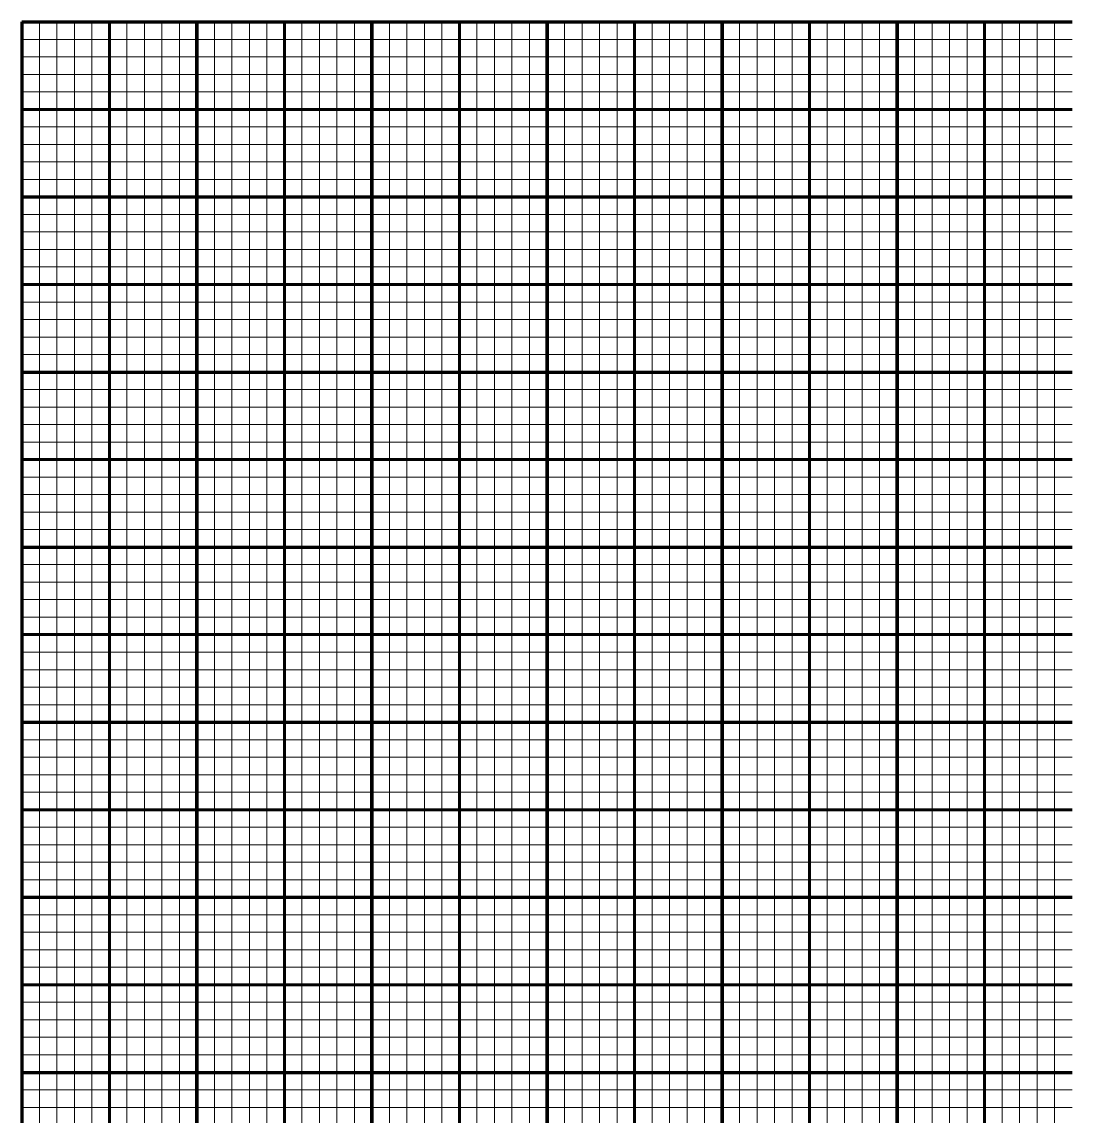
# Model space of a CAD drawing. Header units: millimetres. Extents: x -34 to 216, y -1 to 249.
# Drawn here: x -34.2 to 25.8, y 186.3 to 248.8 of the extents above; entities that cross this region are included whole.
import ezdxf

# ---------------------------------------------------------------- set-up
doc = ezdxf.new("R2010")
doc.units = ezdxf.units.MM
for name, pattern in [('K5LT_BASIC', [0]), ('K5LT_REINFORCED', [0]), ('K5LT_THIN', [0])]:
    doc.linetypes.add(name, pattern=pattern)

msp = doc.modelspace()

# ---------------------------------------------------------------- linework, layer by layer
at = {"color": 134, "linetype": 'K5LT_REINFORCED', "lineweight": 100, "true_color": 0x009696}
for p, q in [((-34.229, 248.803), (-24.229, 248.803)), ((-34.229, 248.803), (-34.229, 238.803)), ((-24.229, 238.803), (-24.229, 248.803)), ((-24.229, 248.803), (-14.229, 248.803)), ((-24.229, 248.803), (-24.229, 238.803)), ((-14.229, 238.803), (-14.229, 248.803)), ((-14.229, 248.803), (-4.229, 248.803)), ((-14.229, 248.803), (-14.229, 238.803)), ((-4.229, 238.803), (-4.229, 248.803)), ((-4.229, 248.803), (5.771, 248.803)), ((-4.229, 248.803), (-4.229, 238.803)), ((5.771, 238.803), (5.771, 248.803)), ((5.771, 248.803), (15.771, 248.803)), ((5.771, 248.803), (5.771, 238.803)), ((15.771, 238.803), (15.771, 248.803)), ((15.771, 248.803), (25.771, 248.803)), ((15.771, 248.803), (15.771, 238.803)), ((-34.229, 238.803), (-24.229, 238.803)), ((-34.229, 238.803), (-34.229, 228.803)), ((-34.229, 238.803), (-24.229, 238.803)), ((-24.229, 228.803), (-24.229, 238.803)), ((-24.229, 238.803), (-14.229, 238.803)), ((-24.229, 238.803), (-24.229, 228.803)), ((-24.229, 238.803), (-14.229, 238.803)), ((-14.229, 228.803), (-14.229, 238.803)), ((-14.229, 238.803), (-4.229, 238.803)), ((-14.229, 238.803), (-14.229, 228.803)), ((-14.229, 238.803), (-4.229, 238.803)), ((-4.229, 228.803), (-4.229, 238.803)), ((-4.229, 238.803), (5.771, 238.803)), ((-4.229, 238.803), (-4.229, 228.803)), ((-4.229, 238.803), (5.771, 238.803)), ((5.771, 228.803), (5.771, 238.803)), ((5.771, 238.803), (15.771, 238.803)), ((5.771, 238.803), (5.771, 228.803)), ((5.771, 238.803), (15.771, 238.803)), ((15.771, 228.803), (15.771, 238.803)), ((15.771, 238.803), (25.771, 238.803)), ((15.771, 238.803), (15.771, 228.803)), ((15.771, 238.803), (25.771, 238.803)), ((-34.229, 228.803), (-24.229, 228.803)), ((-34.229, 228.803), (-34.229, 218.803)), ((-34.229, 228.803), (-24.229, 228.803)), ((-24.229, 218.803), (-24.229, 228.803)), ((-24.229, 228.803), (-14.229, 228.803)), ((-24.229, 228.803), (-24.229, 218.803)), ((-24.229, 228.803), (-14.229, 228.803)), ((-14.229, 218.803), (-14.229, 228.803)), ((-14.229, 228.803), (-4.229, 228.803)), ((-14.229, 228.803), (-14.229, 218.803)), ((-14.229, 228.803), (-4.229, 228.803)), ((-4.229, 218.803), (-4.229, 228.803)), ((-4.229, 228.803), (5.771, 228.803)), ((-4.229, 228.803), (-4.229, 218.803)), ((-4.229, 228.803), (5.771, 228.803)), ((5.771, 218.803), (5.771, 228.803)), ((5.771, 228.803), (15.771, 228.803)), ((5.771, 228.803), (5.771, 218.803)), ((5.771, 228.803), (15.771, 228.803)), ((15.771, 218.803), (15.771, 228.803)), ((15.771, 228.803), (25.771, 228.803)), ((15.771, 228.803), (15.771, 218.803)), ((15.771, 228.803), (25.771, 228.803)), ((-34.229, 218.803), (-24.229, 218.803)), ((-34.229, 218.803), (-34.229, 208.803)), ((-34.229, 218.803), (-24.229, 218.803)), ((-24.229, 208.803), (-24.229, 218.803)), ((-24.229, 218.803), (-14.229, 218.803)), ((-24.229, 218.803), (-24.229, 208.803)), ((-24.229, 218.803), (-14.229, 218.803)), ((-14.229, 208.803), (-14.229, 218.803)), ((-14.229, 218.803), (-4.229, 218.803)), ((-14.229, 218.803), (-14.229, 208.803)), ((-14.229, 218.803), (-4.229, 218.803)), ((-4.229, 208.803), (-4.229, 218.803)), ((-4.229, 218.803), (5.771, 218.803)), ((-4.229, 218.803), (-4.229, 208.803)), ((-4.229, 218.803), (5.771, 218.803)), ((5.771, 208.803), (5.771, 218.803)), ((5.771, 218.803), (15.771, 218.803)), ((5.771, 218.803), (5.771, 208.803)), ((5.771, 218.803), (15.771, 218.803)), ((15.771, 208.803), (15.771, 218.803)), ((15.771, 218.803), (25.771, 218.803)), ((15.771, 218.803), (15.771, 208.803)), ((15.771, 218.803), (25.771, 218.803)), ((-34.229, 208.803), (-24.229, 208.803)), ((-34.229, 208.803), (-34.229, 198.803)), ((-34.229, 208.803), (-24.229, 208.803)), ((-24.229, 198.803), (-24.229, 208.803)), ((-24.229, 208.803), (-14.229, 208.803)), ((-24.229, 208.803), (-24.229, 198.803)), ((-24.229, 208.803), (-14.229, 208.803)), ((-14.229, 198.803), (-14.229, 208.803)), ((-14.229, 208.803), (-4.229, 208.803)), ((-14.229, 208.803), (-14.229, 198.803)), ((-14.229, 208.803), (-4.229, 208.803)), ((-4.229, 198.803), (-4.229, 208.803)), ((-4.229, 208.803), (5.771, 208.803)), ((-4.229, 208.803), (-4.229, 198.803)), ((-4.229, 208.803), (5.771, 208.803)), ((5.771, 198.803), (5.771, 208.803)), ((5.771, 208.803), (15.771, 208.803)), ((5.771, 208.803), (5.771, 198.803)), ((5.771, 208.803), (15.771, 208.803)), ((15.771, 198.803), (15.771, 208.803)), ((15.771, 208.803), (25.771, 208.803)), ((15.771, 208.803), (15.771, 198.803)), ((15.771, 208.803), (25.771, 208.803)), ((-34.229, 198.803), (-24.229, 198.803)), ((-34.229, 198.803), (-34.229, 188.803)), ((-34.229, 198.803), (-24.229, 198.803)), ((-24.229, 188.803), (-24.229, 198.803)), ((-24.229, 198.803), (-14.229, 198.803)), ((-24.229, 198.803), (-24.229, 188.803)), ((-24.229, 198.803), (-14.229, 198.803)), ((-14.229, 188.803), (-14.229, 198.803)), ((-14.229, 198.803), (-4.229, 198.803)), ((-14.229, 198.803), (-14.229, 188.803)), ((-14.229, 198.803), (-4.229, 198.803)), ((-4.229, 188.803), (-4.229, 198.803)), ((-4.229, 198.803), (5.771, 198.803)), ((-4.229, 198.803), (-4.229, 188.803)), ((-4.229, 198.803), (5.771, 198.803)), ((5.771, 188.803), (5.771, 198.803)), ((5.771, 198.803), (15.771, 198.803)), ((5.771, 198.803), (5.771, 188.803)), ((5.771, 198.803), (15.771, 198.803)), ((15.771, 188.803), (15.771, 198.803)), ((15.771, 198.803), (25.771, 198.803)), ((15.771, 198.803), (15.771, 188.803)), ((15.771, 198.803), (25.771, 198.803)), ((-34.229, 188.803), (-24.229, 188.803)), ((-34.229, 188.803), (-34.229, 178.803)), ((-34.229, 188.803), (-24.229, 188.803)), ((-24.229, 178.803), (-24.229, 188.803)), ((-24.229, 188.803), (-14.229, 188.803)), ((-24.229, 188.803), (-24.229, 178.803)), ((-24.229, 188.803), (-14.229, 188.803)), ((-14.229, 178.803), (-14.229, 188.803)), ((-14.229, 188.803), (-4.229, 188.803)), ((-14.229, 188.803), (-14.229, 178.803)), ((-14.229, 188.803), (-4.229, 188.803)), ((-4.229, 178.803), (-4.229, 188.803)), ((-4.229, 188.803), (5.771, 188.803)), ((-4.229, 188.803), (-4.229, 178.803)), ((-4.229, 188.803), (5.771, 188.803)), ((5.771, 178.803), (5.771, 188.803)), ((5.771, 188.803), (15.771, 188.803)), ((5.771, 188.803), (5.771, 178.803)), ((5.771, 188.803), (15.771, 188.803)), ((15.771, 178.803), (15.771, 188.803)), ((15.771, 188.803), (25.771, 188.803)), ((15.771, 188.803), (15.771, 178.803)), ((15.771, 188.803), (25.771, 188.803))]:
    msp.add_line(p, q, dxfattribs=at)
at = {"color": 7, "linetype": 'K5LT_THIN', "lineweight": 18}
for p, q in [((-33.229, 248.803), (-33.229, 238.803)), ((-32.229, 248.803), (-32.229, 238.803)), ((-31.229, 248.803), (-31.229, 238.803)), ((-30.229, 248.803), (-30.229, 238.803)), ((-28.229, 248.803), (-28.229, 238.803)), ((-27.229, 248.803), (-27.229, 238.803)), ((-26.229, 248.803), (-26.229, 238.803)), ((-25.229, 248.803), (-25.229, 238.803)), ((-23.229, 248.803), (-23.229, 238.803)), ((-22.229, 248.803), (-22.229, 238.803)), ((-21.229, 248.803), (-21.229, 238.803)), ((-20.229, 248.803), (-20.229, 238.803)), ((-18.229, 248.803), (-18.229, 238.803)), ((-17.229, 248.803), (-17.229, 238.803)), ((-16.229, 248.803), (-16.229, 238.803)), ((-15.229, 248.803), (-15.229, 238.803)), ((-13.229, 248.803), (-13.229, 238.803)), ((-12.229, 248.803), (-12.229, 238.803)), ((-11.229, 248.803), (-11.229, 238.803)), ((-10.229, 248.803), (-10.229, 238.803)), ((-8.229, 248.803), (-8.229, 238.803)), ((-7.229, 248.803), (-7.229, 238.803)), ((-6.229, 248.803), (-6.229, 238.803)), ((-5.229, 248.803), (-5.229, 238.803)), ((-3.229, 248.803), (-3.229, 238.803)), ((-2.229, 248.803), (-2.229, 238.803)), ((-1.229, 248.803), (-1.229, 238.803)), ((-0.229, 248.803), (-0.229, 238.803)), ((1.771, 248.803), (1.771, 238.803)), ((2.771, 248.803), (2.771, 238.803)), ((3.771, 248.803), (3.771, 238.803)), ((4.771, 248.803), (4.771, 238.803)), ((6.771, 248.803), (6.771, 238.803)), ((7.771, 248.803), (7.771, 238.803)), ((8.771, 248.803), (8.771, 238.803)), ((9.771, 248.803), (9.771, 238.803)), ((11.771, 248.803), (11.771, 238.803)), ((12.771, 248.803), (12.771, 238.803)), ((13.771, 248.803), (13.771, 238.803)), ((14.771, 248.803), (14.771, 238.803)), ((16.771, 248.803), (16.771, 238.803)), ((17.771, 248.803), (17.771, 238.803)), ((18.771, 248.803), (18.771, 238.803)), ((19.771, 248.803), (19.771, 238.803)), ((21.771, 248.803), (21.771, 238.803)), ((22.771, 248.803), (22.771, 238.803)), ((23.771, 248.803), (23.771, 238.803)), ((24.771, 248.803), (24.771, 238.803)), ((-34.229, 247.803), (-24.229, 247.803)), ((-24.229, 247.803), (-14.229, 247.803)), ((-14.229, 247.803), (-4.229, 247.803)), ((-4.229, 247.803), (5.771, 247.803)), ((5.771, 247.803), (15.771, 247.803)), ((15.771, 247.803), (25.771, 247.803)), ((-34.229, 246.803), (-24.229, 246.803)), ((-24.229, 246.803), (-14.229, 246.803)), ((-14.229, 246.803), (-4.229, 246.803)), ((-4.229, 246.803), (5.771, 246.803)), ((5.771, 246.803), (15.771, 246.803)), ((15.771, 246.803), (25.771, 246.803)), ((-34.229, 245.803), (-24.229, 245.803)), ((-24.229, 245.803), (-14.229, 245.803)), ((-14.229, 245.803), (-4.229, 245.803)), ((-4.229, 245.803), (5.771, 245.803)), ((5.771, 245.803), (15.771, 245.803)), ((15.771, 245.803), (25.771, 245.803)), ((-34.229, 244.803), (-24.229, 244.803)), ((-24.229, 244.803), (-14.229, 244.803)), ((-14.229, 244.803), (-4.229, 244.803)), ((-4.229, 244.803), (5.771, 244.803)), ((5.771, 244.803), (15.771, 244.803)), ((15.771, 244.803), (25.771, 244.803)), ((-34.229, 242.803), (-24.229, 242.803)), ((-24.229, 242.803), (-14.229, 242.803)), ((-14.229, 242.803), (-4.229, 242.803)), ((-4.229, 242.803), (5.771, 242.803)), ((5.771, 242.803), (15.771, 242.803)), ((15.771, 242.803), (25.771, 242.803)), ((-34.229, 241.803), (-24.229, 241.803)), ((-24.229, 241.803), (-14.229, 241.803)), ((-14.229, 241.803), (-4.229, 241.803)), ((-4.229, 241.803), (5.771, 241.803)), ((5.771, 241.803), (15.771, 241.803)), ((15.771, 241.803), (25.771, 241.803)), ((-34.229, 240.803), (-24.229, 240.803)), ((-24.229, 240.803), (-14.229, 240.803)), ((-14.229, 240.803), (-4.229, 240.803)), ((-4.229, 240.803), (5.771, 240.803)), ((5.771, 240.803), (15.771, 240.803)), ((15.771, 240.803), (25.771, 240.803)), ((-34.229, 239.803), (-24.229, 239.803)), ((-24.229, 239.803), (-14.229, 239.803)), ((-14.229, 239.803), (-4.229, 239.803)), ((-4.229, 239.803), (5.771, 239.803)), ((5.771, 239.803), (15.771, 239.803)), ((15.771, 239.803), (25.771, 239.803)), ((-33.229, 238.803), (-33.229, 228.803)), ((-32.229, 238.803), (-32.229, 228.803)), ((-31.229, 238.803), (-31.229, 228.803)), ((-30.229, 238.803), (-30.229, 228.803)), ((-28.229, 238.803), (-28.229, 228.803)), ((-27.229, 238.803), (-27.229, 228.803)), ((-26.229, 238.803), (-26.229, 228.803)), ((-25.229, 238.803), (-25.229, 228.803)), ((-23.229, 238.803), (-23.229, 228.803)), ((-22.229, 238.803), (-22.229, 228.803)), ((-21.229, 238.803), (-21.229, 228.803)), ((-20.229, 238.803), (-20.229, 228.803)), ((-18.229, 238.803), (-18.229, 228.803)), ((-17.229, 238.803), (-17.229, 228.803)), ((-16.229, 238.803), (-16.229, 228.803)), ((-15.229, 238.803), (-15.229, 228.803)), ((-13.229, 238.803), (-13.229, 228.803)), ((-12.229, 238.803), (-12.229, 228.803)), ((-11.229, 238.803), (-11.229, 228.803)), ((-10.229, 238.803), (-10.229, 228.803)), ((-8.229, 238.803), (-8.229, 228.803)), ((-7.229, 238.803), (-7.229, 228.803)), ((-6.229, 238.803), (-6.229, 228.803)), ((-5.229, 238.803), (-5.229, 228.803)), ((-3.229, 238.803), (-3.229, 228.803)), ((-2.229, 238.803), (-2.229, 228.803)), ((-1.229, 238.803), (-1.229, 228.803)), ((-0.229, 238.803), (-0.229, 228.803)), ((1.771, 238.803), (1.771, 228.803)), ((2.771, 238.803), (2.771, 228.803)), ((3.771, 238.803), (3.771, 228.803)), ((4.771, 238.803), (4.771, 228.803)), ((6.771, 238.803), (6.771, 228.803)), ((7.771, 238.803), (7.771, 228.803)), ((8.771, 238.803), (8.771, 228.803)), ((9.771, 238.803), (9.771, 228.803)), ((11.771, 238.803), (11.771, 228.803)), ((12.771, 238.803), (12.771, 228.803)), ((13.771, 238.803), (13.771, 228.803)), ((14.771, 238.803), (14.771, 228.803)), ((16.771, 238.803), (16.771, 228.803)), ((17.771, 238.803), (17.771, 228.803)), ((18.771, 238.803), (18.771, 228.803)), ((19.771, 238.803), (19.771, 228.803)), ((21.771, 238.803), (21.771, 228.803)), ((22.771, 238.803), (22.771, 228.803)), ((23.771, 238.803), (23.771, 228.803)), ((24.771, 238.803), (24.771, 228.803)), ((-34.229, 237.803), (-24.229, 237.803)), ((-24.229, 237.803), (-14.229, 237.803)), ((-14.229, 237.803), (-4.229, 237.803)), ((-4.229, 237.803), (5.771, 237.803)), ((5.771, 237.803), (15.771, 237.803)), ((15.771, 237.803), (25.771, 237.803)), ((-34.229, 236.803), (-24.229, 236.803)), ((-24.229, 236.803), (-14.229, 236.803)), ((-14.229, 236.803), (-4.229, 236.803)), ((-4.229, 236.803), (5.771, 236.803)), ((5.771, 236.803), (15.771, 236.803)), ((15.771, 236.803), (25.771, 236.803)), ((-34.229, 235.803), (-24.229, 235.803)), ((-24.229, 235.803), (-14.229, 235.803)), ((-14.229, 235.803), (-4.229, 235.803)), ((-4.229, 235.803), (5.771, 235.803)), ((5.771, 235.803), (15.771, 235.803)), ((15.771, 235.803), (25.771, 235.803)), ((-34.229, 234.803), (-24.229, 234.803)), ((-24.229, 234.803), (-14.229, 234.803)), ((-14.229, 234.803), (-4.229, 234.803)), ((-4.229, 234.803), (5.771, 234.803)), ((5.771, 234.803), (15.771, 234.803)), ((15.771, 234.803), (25.771, 234.803)), ((-34.229, 232.803), (-24.229, 232.803)), ((-24.229, 232.803), (-14.229, 232.803)), ((-14.229, 232.803), (-4.229, 232.803)), ((-4.229, 232.803), (5.771, 232.803)), ((5.771, 232.803), (15.771, 232.803)), ((15.771, 232.803), (25.771, 232.803)), ((-34.229, 231.803), (-24.229, 231.803)), ((-24.229, 231.803), (-14.229, 231.803)), ((-14.229, 231.803), (-4.229, 231.803)), ((-4.229, 231.803), (5.771, 231.803)), ((5.771, 231.803), (15.771, 231.803)), ((15.771, 231.803), (25.771, 231.803)), ((-34.229, 230.803), (-24.229, 230.803)), ((-24.229, 230.803), (-14.229, 230.803)), ((-14.229, 230.803), (-4.229, 230.803)), ((-4.229, 230.803), (5.771, 230.803)), ((5.771, 230.803), (15.771, 230.803)), ((15.771, 230.803), (25.771, 230.803)), ((-34.229, 229.803), (-24.229, 229.803)), ((-24.229, 229.803), (-14.229, 229.803)), ((-14.229, 229.803), (-4.229, 229.803)), ((-4.229, 229.803), (5.771, 229.803)), ((5.771, 229.803), (15.771, 229.803)), ((15.771, 229.803), (25.771, 229.803)), ((-33.229, 228.803), (-33.229, 218.803)), ((-32.229, 228.803), (-32.229, 218.803)), ((-31.229, 228.803), (-31.229, 218.803)), ((-30.229, 228.803), (-30.229, 218.803)), ((-28.229, 228.803), (-28.229, 218.803)), ((-27.229, 228.803), (-27.229, 218.803)), ((-26.229, 228.803), (-26.229, 218.803)), ((-25.229, 228.803), (-25.229, 218.803)), ((-23.229, 228.803), (-23.229, 218.803)), ((-22.229, 228.803), (-22.229, 218.803)), ((-21.229, 228.803), (-21.229, 218.803)), ((-20.229, 228.803), (-20.229, 218.803)), ((-18.229, 228.803), (-18.229, 218.803)), ((-17.229, 228.803), (-17.229, 218.803)), ((-16.229, 228.803), (-16.229, 218.803)), ((-15.229, 228.803), (-15.229, 218.803)), ((-13.229, 228.803), (-13.229, 218.803)), ((-12.229, 228.803), (-12.229, 218.803)), ((-11.229, 228.803), (-11.229, 218.803)), ((-10.229, 228.803), (-10.229, 218.803)), ((-8.229, 228.803), (-8.229, 218.803)), ((-7.229, 228.803), (-7.229, 218.803)), ((-6.229, 228.803), (-6.229, 218.803)), ((-5.229, 228.803), (-5.229, 218.803)), ((-3.229, 228.803), (-3.229, 218.803)), ((-2.229, 228.803), (-2.229, 218.803)), ((-1.229, 228.803), (-1.229, 218.803)), ((-0.229, 228.803), (-0.229, 218.803)), ((1.771, 228.803), (1.771, 218.803)), ((2.771, 228.803), (2.771, 218.803)), ((3.771, 228.803), (3.771, 218.803)), ((4.771, 228.803), (4.771, 218.803)), ((6.771, 228.803), (6.771, 218.803)), ((7.771, 228.803), (7.771, 218.803)), ((8.771, 228.803), (8.771, 218.803)), ((9.771, 228.803), (9.771, 218.803)), ((11.771, 228.803), (11.771, 218.803)), ((12.771, 228.803), (12.771, 218.803)), ((13.771, 228.803), (13.771, 218.803)), ((14.771, 228.803), (14.771, 218.803)), ((16.771, 228.803), (16.771, 218.803)), ((17.771, 228.803), (17.771, 218.803)), ((18.771, 228.803), (18.771, 218.803)), ((19.771, 228.803), (19.771, 218.803)), ((21.771, 228.803), (21.771, 218.803)), ((22.771, 228.803), (22.771, 218.803)), ((23.771, 228.803), (23.771, 218.803)), ((24.771, 228.803), (24.771, 218.803)), ((-34.229, 227.803), (-24.229, 227.803)), ((-24.229, 227.803), (-14.229, 227.803)), ((-14.229, 227.803), (-4.229, 227.803)), ((-4.229, 227.803), (5.771, 227.803)), ((5.771, 227.803), (15.771, 227.803)), ((15.771, 227.803), (25.771, 227.803)), ((-34.229, 226.803), (-24.229, 226.803)), ((-24.229, 226.803), (-14.229, 226.803)), ((-14.229, 226.803), (-4.229, 226.803)), ((-4.229, 226.803), (5.771, 226.803)), ((5.771, 226.803), (15.771, 226.803)), ((15.771, 226.803), (25.771, 226.803)), ((-34.229, 225.803), (-24.229, 225.803)), ((-24.229, 225.803), (-14.229, 225.803)), ((-14.229, 225.803), (-4.229, 225.803)), ((-4.229, 225.803), (5.771, 225.803)), ((5.771, 225.803), (15.771, 225.803)), ((15.771, 225.803), (25.771, 225.803)), ((-34.229, 224.803), (-24.229, 224.803)), ((-24.229, 224.803), (-14.229, 224.803)), ((-14.229, 224.803), (-4.229, 224.803)), ((-4.229, 224.803), (5.771, 224.803)), ((5.771, 224.803), (15.771, 224.803)), ((15.771, 224.803), (25.771, 224.803)), ((-34.229, 222.803), (-24.229, 222.803)), ((-24.229, 222.803), (-14.229, 222.803)), ((-14.229, 222.803), (-4.229, 222.803)), ((-4.229, 222.803), (5.771, 222.803)), ((5.771, 222.803), (15.771, 222.803)), ((15.771, 222.803), (25.771, 222.803)), ((-34.229, 221.803), (-24.229, 221.803)), ((-24.229, 221.803), (-14.229, 221.803)), ((-14.229, 221.803), (-4.229, 221.803)), ((-4.229, 221.803), (5.771, 221.803)), ((5.771, 221.803), (15.771, 221.803)), ((15.771, 221.803), (25.771, 221.803)), ((-34.229, 220.803), (-24.229, 220.803)), ((-24.229, 220.803), (-14.229, 220.803)), ((-14.229, 220.803), (-4.229, 220.803)), ((-4.229, 220.803), (5.771, 220.803)), ((5.771, 220.803), (15.771, 220.803)), ((15.771, 220.803), (25.771, 220.803)), ((-34.229, 219.803), (-24.229, 219.803)), ((-24.229, 219.803), (-14.229, 219.803)), ((-14.229, 219.803), (-4.229, 219.803)), ((-4.229, 219.803), (5.771, 219.803)), ((5.771, 219.803), (15.771, 219.803)), ((15.771, 219.803), (25.771, 219.803)), ((-33.229, 218.803), (-33.229, 208.803)), ((-32.229, 218.803), (-32.229, 208.803)), ((-31.229, 218.803), (-31.229, 208.803)), ((-30.229, 218.803), (-30.229, 208.803)), ((-28.229, 218.803), (-28.229, 208.803)), ((-27.229, 218.803), (-27.229, 208.803)), ((-26.229, 218.803), (-26.229, 208.803)), ((-25.229, 218.803), (-25.229, 208.803)), ((-23.229, 218.803), (-23.229, 208.803)), ((-22.229, 218.803), (-22.229, 208.803)), ((-21.229, 218.803), (-21.229, 208.803)), ((-20.229, 218.803), (-20.229, 208.803)), ((-18.229, 218.803), (-18.229, 208.803)), ((-17.229, 218.803), (-17.229, 208.803)), ((-16.229, 218.803), (-16.229, 208.803)), ((-15.229, 218.803), (-15.229, 208.803)), ((-13.229, 218.803), (-13.229, 208.803)), ((-12.229, 218.803), (-12.229, 208.803)), ((-11.229, 218.803), (-11.229, 208.803)), ((-10.229, 218.803), (-10.229, 208.803)), ((-8.229, 218.803), (-8.229, 208.803)), ((-7.229, 218.803), (-7.229, 208.803)), ((-6.229, 218.803), (-6.229, 208.803)), ((-5.229, 218.803), (-5.229, 208.803)), ((-3.229, 218.803), (-3.229, 208.803)), ((-2.229, 218.803), (-2.229, 208.803)), ((-1.229, 218.803), (-1.229, 208.803)), ((-0.229, 218.803), (-0.229, 208.803)), ((1.771, 218.803), (1.771, 208.803)), ((2.771, 218.803), (2.771, 208.803)), ((3.771, 218.803), (3.771, 208.803)), ((4.771, 218.803), (4.771, 208.803)), ((6.771, 218.803), (6.771, 208.803)), ((7.771, 218.803), (7.771, 208.803)), ((8.771, 218.803), (8.771, 208.803)), ((9.771, 218.803), (9.771, 208.803)), ((11.771, 218.803), (11.771, 208.803)), ((12.771, 218.803), (12.771, 208.803)), ((13.771, 218.803), (13.771, 208.803)), ((14.771, 218.803), (14.771, 208.803)), ((16.771, 218.803), (16.771, 208.803)), ((17.771, 218.803), (17.771, 208.803)), ((18.771, 218.803), (18.771, 208.803)), ((19.771, 218.803), (19.771, 208.803)), ((21.771, 218.803), (21.771, 208.803)), ((22.771, 218.803), (22.771, 208.803)), ((23.771, 218.803), (23.771, 208.803)), ((24.771, 218.803), (24.771, 208.803)), ((-34.229, 217.803), (-24.229, 217.803)), ((-24.229, 217.803), (-14.229, 217.803)), ((-14.229, 217.803), (-4.229, 217.803)), ((-4.229, 217.803), (5.771, 217.803)), ((5.771, 217.803), (15.771, 217.803)), ((15.771, 217.803), (25.771, 217.803)), ((-34.229, 216.803), (-24.229, 216.803)), ((-24.229, 216.803), (-14.229, 216.803)), ((-14.229, 216.803), (-4.229, 216.803)), ((-4.229, 216.803), (5.771, 216.803)), ((5.771, 216.803), (15.771, 216.803)), ((15.771, 216.803), (25.771, 216.803)), ((-34.229, 215.803), (-24.229, 215.803)), ((-24.229, 215.803), (-14.229, 215.803)), ((-14.229, 215.803), (-4.229, 215.803)), ((-4.229, 215.803), (5.771, 215.803)), ((5.771, 215.803), (15.771, 215.803)), ((15.771, 215.803), (25.771, 215.803)), ((-34.229, 214.803), (-24.229, 214.803)), ((-24.229, 214.803), (-14.229, 214.803)), ((-14.229, 214.803), (-4.229, 214.803)), ((-4.229, 214.803), (5.771, 214.803)), ((5.771, 214.803), (15.771, 214.803)), ((15.771, 214.803), (25.771, 214.803)), ((-34.229, 212.803), (-24.229, 212.803)), ((-24.229, 212.803), (-14.229, 212.803)), ((-14.229, 212.803), (-4.229, 212.803)), ((-4.229, 212.803), (5.771, 212.803)), ((5.771, 212.803), (15.771, 212.803)), ((15.771, 212.803), (25.771, 212.803)), ((-34.229, 211.803), (-24.229, 211.803)), ((-24.229, 211.803), (-14.229, 211.803)), ((-14.229, 211.803), (-4.229, 211.803)), ((-4.229, 211.803), (5.771, 211.803)), ((5.771, 211.803), (15.771, 211.803)), ((15.771, 211.803), (25.771, 211.803)), ((-34.229, 210.803), (-24.229, 210.803)), ((-24.229, 210.803), (-14.229, 210.803)), ((-14.229, 210.803), (-4.229, 210.803)), ((-4.229, 210.803), (5.771, 210.803)), ((5.771, 210.803), (15.771, 210.803)), ((15.771, 210.803), (25.771, 210.803)), ((-34.229, 209.803), (-24.229, 209.803)), ((-24.229, 209.803), (-14.229, 209.803)), ((-14.229, 209.803), (-4.229, 209.803)), ((-4.229, 209.803), (5.771, 209.803)), ((5.771, 209.803), (15.771, 209.803)), ((15.771, 209.803), (25.771, 209.803)), ((-33.229, 208.803), (-33.229, 198.803)), ((-32.229, 208.803), (-32.229, 198.803)), ((-31.229, 208.803), (-31.229, 198.803)), ((-30.229, 208.803), (-30.229, 198.803)), ((-28.229, 208.803), (-28.229, 198.803)), ((-27.229, 208.803), (-27.229, 198.803)), ((-26.229, 208.803), (-26.229, 198.803)), ((-25.229, 208.803), (-25.229, 198.803)), ((-23.229, 208.803), (-23.229, 198.803)), ((-22.229, 208.803), (-22.229, 198.803)), ((-21.229, 208.803), (-21.229, 198.803)), ((-20.229, 208.803), (-20.229, 198.803)), ((-18.229, 208.803), (-18.229, 198.803)), ((-17.229, 208.803), (-17.229, 198.803)), ((-16.229, 208.803), (-16.229, 198.803)), ((-15.229, 208.803), (-15.229, 198.803)), ((-13.229, 208.803), (-13.229, 198.803)), ((-12.229, 208.803), (-12.229, 198.803)), ((-11.229, 208.803), (-11.229, 198.803)), ((-10.229, 208.803), (-10.229, 198.803)), ((-8.229, 208.803), (-8.229, 198.803)), ((-7.229, 208.803), (-7.229, 198.803)), ((-6.229, 208.803), (-6.229, 198.803)), ((-5.229, 208.803), (-5.229, 198.803)), ((-3.229, 208.803), (-3.229, 198.803)), ((-2.229, 208.803), (-2.229, 198.803)), ((-1.229, 208.803), (-1.229, 198.803)), ((-0.229, 208.803), (-0.229, 198.803)), ((1.771, 208.803), (1.771, 198.803)), ((2.771, 208.803), (2.771, 198.803)), ((3.771, 208.803), (3.771, 198.803)), ((4.771, 208.803), (4.771, 198.803)), ((6.771, 208.803), (6.771, 198.803)), ((7.771, 208.803), (7.771, 198.803)), ((8.771, 208.803), (8.771, 198.803)), ((9.771, 208.803), (9.771, 198.803)), ((11.771, 208.803), (11.771, 198.803)), ((12.771, 208.803), (12.771, 198.803)), ((13.771, 208.803), (13.771, 198.803)), ((14.771, 208.803), (14.771, 198.803)), ((16.771, 208.803), (16.771, 198.803)), ((17.771, 208.803), (17.771, 198.803)), ((18.771, 208.803), (18.771, 198.803)), ((19.771, 208.803), (19.771, 198.803)), ((21.771, 208.803), (21.771, 198.803)), ((22.771, 208.803), (22.771, 198.803)), ((23.771, 208.803), (23.771, 198.803)), ((24.771, 208.803), (24.771, 198.803)), ((-34.229, 207.803), (-24.229, 207.803)), ((-24.229, 207.803), (-14.229, 207.803)), ((-14.229, 207.803), (-4.229, 207.803)), ((-4.229, 207.803), (5.771, 207.803)), ((5.771, 207.803), (15.771, 207.803)), ((15.771, 207.803), (25.771, 207.803)), ((-34.229, 206.803), (-24.229, 206.803)), ((-24.229, 206.803), (-14.229, 206.803)), ((-14.229, 206.803), (-4.229, 206.803)), ((-4.229, 206.803), (5.771, 206.803)), ((5.771, 206.803), (15.771, 206.803)), ((15.771, 206.803), (25.771, 206.803)), ((-34.229, 205.803), (-24.229, 205.803)), ((-24.229, 205.803), (-14.229, 205.803)), ((-14.229, 205.803), (-4.229, 205.803)), ((-4.229, 205.803), (5.771, 205.803)), ((5.771, 205.803), (15.771, 205.803)), ((15.771, 205.803), (25.771, 205.803)), ((-34.229, 204.803), (-24.229, 204.803)), ((-24.229, 204.803), (-14.229, 204.803)), ((-14.229, 204.803), (-4.229, 204.803)), ((-4.229, 204.803), (5.771, 204.803)), ((5.771, 204.803), (15.771, 204.803)), ((15.771, 204.803), (25.771, 204.803)), ((-34.229, 202.803), (-24.229, 202.803)), ((-24.229, 202.803), (-14.229, 202.803)), ((-14.229, 202.803), (-4.229, 202.803)), ((-4.229, 202.803), (5.771, 202.803)), ((5.771, 202.803), (15.771, 202.803)), ((15.771, 202.803), (25.771, 202.803)), ((-34.229, 201.803), (-24.229, 201.803)), ((-24.229, 201.803), (-14.229, 201.803)), ((-14.229, 201.803), (-4.229, 201.803)), ((-4.229, 201.803), (5.771, 201.803)), ((5.771, 201.803), (15.771, 201.803)), ((15.771, 201.803), (25.771, 201.803)), ((-34.229, 200.803), (-24.229, 200.803)), ((-24.229, 200.803), (-14.229, 200.803)), ((-14.229, 200.803), (-4.229, 200.803)), ((-4.229, 200.803), (5.771, 200.803)), ((5.771, 200.803), (15.771, 200.803)), ((15.771, 200.803), (25.771, 200.803)), ((-34.229, 199.803), (-24.229, 199.803)), ((-24.229, 199.803), (-14.229, 199.803)), ((-14.229, 199.803), (-4.229, 199.803)), ((-4.229, 199.803), (5.771, 199.803)), ((5.771, 199.803), (15.771, 199.803)), ((15.771, 199.803), (25.771, 199.803)), ((-33.229, 198.803), (-33.229, 188.803)), ((-32.229, 198.803), (-32.229, 188.803)), ((-31.229, 198.803), (-31.229, 188.803)), ((-30.229, 198.803), (-30.229, 188.803)), ((-28.229, 198.803), (-28.229, 188.803)), ((-27.229, 198.803), (-27.229, 188.803)), ((-26.229, 198.803), (-26.229, 188.803)), ((-25.229, 198.803), (-25.229, 188.803)), ((-23.229, 198.803), (-23.229, 188.803)), ((-22.229, 198.803), (-22.229, 188.803)), ((-21.229, 198.803), (-21.229, 188.803)), ((-20.229, 198.803), (-20.229, 188.803)), ((-18.229, 198.803), (-18.229, 188.803)), ((-17.229, 198.803), (-17.229, 188.803)), ((-16.229, 198.803), (-16.229, 188.803)), ((-15.229, 198.803), (-15.229, 188.803)), ((-13.229, 198.803), (-13.229, 188.803)), ((-12.229, 198.803), (-12.229, 188.803)), ((-11.229, 198.803), (-11.229, 188.803)), ((-10.229, 198.803), (-10.229, 188.803)), ((-8.229, 198.803), (-8.229, 188.803)), ((-7.229, 198.803), (-7.229, 188.803)), ((-6.229, 198.803), (-6.229, 188.803)), ((-5.229, 198.803), (-5.229, 188.803)), ((-3.229, 198.803), (-3.229, 188.803)), ((-2.229, 198.803), (-2.229, 188.803)), ((-1.229, 198.803), (-1.229, 188.803)), ((-0.229, 198.803), (-0.229, 188.803)), ((1.771, 198.803), (1.771, 188.803)), ((2.771, 198.803), (2.771, 188.803)), ((3.771, 198.803), (3.771, 188.803)), ((4.771, 198.803), (4.771, 188.803)), ((6.771, 198.803), (6.771, 188.803)), ((7.771, 198.803), (7.771, 188.803)), ((8.771, 198.803), (8.771, 188.803)), ((9.771, 198.803), (9.771, 188.803)), ((11.771, 198.803), (11.771, 188.803)), ((12.771, 198.803), (12.771, 188.803)), ((13.771, 198.803), (13.771, 188.803)), ((14.771, 198.803), (14.771, 188.803)), ((16.771, 198.803), (16.771, 188.803)), ((17.771, 198.803), (17.771, 188.803)), ((18.771, 198.803), (18.771, 188.803)), ((19.771, 198.803), (19.771, 188.803)), ((21.771, 198.803), (21.771, 188.803)), ((22.771, 198.803), (22.771, 188.803)), ((23.771, 198.803), (23.771, 188.803)), ((24.771, 198.803), (24.771, 188.803)), ((-34.229, 197.803), (-24.229, 197.803)), ((-24.229, 197.803), (-14.229, 197.803)), ((-14.229, 197.803), (-4.229, 197.803)), ((-4.229, 197.803), (5.771, 197.803)), ((5.771, 197.803), (15.771, 197.803)), ((15.771, 197.803), (25.771, 197.803)), ((-34.229, 196.803), (-24.229, 196.803)), ((-24.229, 196.803), (-14.229, 196.803)), ((-14.229, 196.803), (-4.229, 196.803)), ((-4.229, 196.803), (5.771, 196.803)), ((5.771, 196.803), (15.771, 196.803)), ((15.771, 196.803), (25.771, 196.803)), ((-34.229, 195.803), (-24.229, 195.803)), ((-24.229, 195.803), (-14.229, 195.803)), ((-14.229, 195.803), (-4.229, 195.803)), ((-4.229, 195.803), (5.771, 195.803)), ((5.771, 195.803), (15.771, 195.803)), ((15.771, 195.803), (25.771, 195.803)), ((-34.229, 194.803), (-24.229, 194.803)), ((-24.229, 194.803), (-14.229, 194.803)), ((-14.229, 194.803), (-4.229, 194.803)), ((-4.229, 194.803), (5.771, 194.803)), ((5.771, 194.803), (15.771, 194.803)), ((15.771, 194.803), (25.771, 194.803)), ((-34.229, 192.803), (-24.229, 192.803)), ((-24.229, 192.803), (-14.229, 192.803)), ((-14.229, 192.803), (-4.229, 192.803)), ((-4.229, 192.803), (5.771, 192.803)), ((5.771, 192.803), (15.771, 192.803)), ((15.771, 192.803), (25.771, 192.803)), ((-34.229, 191.803), (-24.229, 191.803)), ((-24.229, 191.803), (-14.229, 191.803)), ((-14.229, 191.803), (-4.229, 191.803)), ((-4.229, 191.803), (5.771, 191.803)), ((5.771, 191.803), (15.771, 191.803)), ((15.771, 191.803), (25.771, 191.803)), ((-34.229, 190.803), (-24.229, 190.803)), ((-24.229, 190.803), (-14.229, 190.803)), ((-14.229, 190.803), (-4.229, 190.803)), ((-4.229, 190.803), (5.771, 190.803)), ((5.771, 190.803), (15.771, 190.803)), ((15.771, 190.803), (25.771, 190.803)), ((-34.229, 189.803), (-24.229, 189.803)), ((-24.229, 189.803), (-14.229, 189.803)), ((-14.229, 189.803), (-4.229, 189.803)), ((-4.229, 189.803), (5.771, 189.803)), ((5.771, 189.803), (15.771, 189.803)), ((15.771, 189.803), (25.771, 189.803)), ((-33.229, 188.803), (-33.229, 178.803)), ((-32.229, 188.803), (-32.229, 178.803)), ((-31.229, 188.803), (-31.229, 178.803)), ((-30.229, 188.803), (-30.229, 178.803)), ((-28.229, 188.803), (-28.229, 178.803)), ((-27.229, 188.803), (-27.229, 178.803)), ((-26.229, 188.803), (-26.229, 178.803)), ((-25.229, 188.803), (-25.229, 178.803)), ((-23.229, 188.803), (-23.229, 178.803)), ((-22.229, 188.803), (-22.229, 178.803)), ((-21.229, 188.803), (-21.229, 178.803)), ((-20.229, 188.803), (-20.229, 178.803)), ((-18.229, 188.803), (-18.229, 178.803)), ((-17.229, 188.803), (-17.229, 178.803)), ((-16.229, 188.803), (-16.229, 178.803)), ((-15.229, 188.803), (-15.229, 178.803)), ((-13.229, 188.803), (-13.229, 178.803)), ((-12.229, 188.803), (-12.229, 178.803)), ((-11.229, 188.803), (-11.229, 178.803)), ((-10.229, 188.803), (-10.229, 178.803)), ((-8.229, 188.803), (-8.229, 178.803)), ((-7.229, 188.803), (-7.229, 178.803)), ((-6.229, 188.803), (-6.229, 178.803)), ((-5.229, 188.803), (-5.229, 178.803)), ((-3.229, 188.803), (-3.229, 178.803)), ((-2.229, 188.803), (-2.229, 178.803)), ((-1.229, 188.803), (-1.229, 178.803)), ((-0.229, 188.803), (-0.229, 178.803)), ((1.771, 188.803), (1.771, 178.803)), ((2.771, 188.803), (2.771, 178.803)), ((3.771, 188.803), (3.771, 178.803)), ((4.771, 188.803), (4.771, 178.803)), ((6.771, 188.803), (6.771, 178.803)), ((7.771, 188.803), (7.771, 178.803)), ((8.771, 188.803), (8.771, 178.803)), ((9.771, 188.803), (9.771, 178.803)), ((11.771, 188.803), (11.771, 178.803)), ((12.771, 188.803), (12.771, 178.803)), ((13.771, 188.803), (13.771, 178.803)), ((14.771, 188.803), (14.771, 178.803)), ((16.771, 188.803), (16.771, 178.803)), ((17.771, 188.803), (17.771, 178.803)), ((18.771, 188.803), (18.771, 178.803)), ((19.771, 188.803), (19.771, 178.803)), ((21.771, 188.803), (21.771, 178.803)), ((22.771, 188.803), (22.771, 178.803)), ((23.771, 188.803), (23.771, 178.803)), ((24.771, 188.803), (24.771, 178.803)), ((-34.229, 187.803), (-24.229, 187.803)), ((-24.229, 187.803), (-14.229, 187.803)), ((-14.229, 187.803), (-4.229, 187.803)), ((-4.229, 187.803), (5.771, 187.803)), ((5.771, 187.803), (15.771, 187.803)), ((15.771, 187.803), (25.771, 187.803)), ((-34.229, 186.803), (-24.229, 186.803)), ((-24.229, 186.803), (-14.229, 186.803)), ((-14.229, 186.803), (-4.229, 186.803)), ((-4.229, 186.803), (5.771, 186.803)), ((5.771, 186.803), (15.771, 186.803)), ((15.771, 186.803), (25.771, 186.803))]:
    msp.add_line(p, q, dxfattribs=at)
at = {"color": 150, "linetype": 'K5LT_BASIC', "lineweight": 60, "true_color": 0x0080ff}
for p, q in [((-29.229, 248.803), (-29.229, 238.803)), ((-19.229, 248.803), (-19.229, 238.803)), ((-9.229, 248.803), (-9.229, 238.803)), ((0.771, 248.803), (0.771, 238.803)), ((10.771, 248.803), (10.771, 238.803)), ((20.771, 248.803), (20.771, 238.803)), ((-34.229, 243.803), (-24.229, 243.803)), ((-24.229, 243.803), (-14.229, 243.803)), ((-14.229, 243.803), (-4.229, 243.803)), ((-4.229, 243.803), (5.771, 243.803)), ((5.771, 243.803), (15.771, 243.803)), ((15.771, 243.803), (25.771, 243.803)), ((-29.229, 238.803), (-29.229, 228.803)), ((-19.229, 238.803), (-19.229, 228.803)), ((-9.229, 238.803), (-9.229, 228.803)), ((0.771, 238.803), (0.771, 228.803)), ((10.771, 238.803), (10.771, 228.803)), ((20.771, 238.803), (20.771, 228.803)), ((-34.229, 233.803), (-24.229, 233.803)), ((-24.229, 233.803), (-14.229, 233.803)), ((-14.229, 233.803), (-4.229, 233.803)), ((-4.229, 233.803), (5.771, 233.803)), ((5.771, 233.803), (15.771, 233.803)), ((15.771, 233.803), (25.771, 233.803)), ((-29.229, 228.803), (-29.229, 218.803)), ((-19.229, 228.803), (-19.229, 218.803)), ((-9.229, 228.803), (-9.229, 218.803)), ((0.771, 228.803), (0.771, 218.803)), ((10.771, 228.803), (10.771, 218.803)), ((20.771, 228.803), (20.771, 218.803)), ((-34.229, 223.803), (-24.229, 223.803)), ((-24.229, 223.803), (-14.229, 223.803)), ((-14.229, 223.803), (-4.229, 223.803)), ((-4.229, 223.803), (5.771, 223.803)), ((5.771, 223.803), (15.771, 223.803)), ((15.771, 223.803), (25.771, 223.803)), ((-29.229, 218.803), (-29.229, 208.803)), ((-19.229, 218.803), (-19.229, 208.803)), ((-9.229, 218.803), (-9.229, 208.803)), ((0.771, 218.803), (0.771, 208.803)), ((10.771, 218.803), (10.771, 208.803)), ((20.771, 218.803), (20.771, 208.803)), ((-34.229, 213.803), (-24.229, 213.803)), ((-24.229, 213.803), (-14.229, 213.803)), ((-14.229, 213.803), (-4.229, 213.803)), ((-4.229, 213.803), (5.771, 213.803)), ((5.771, 213.803), (15.771, 213.803)), ((15.771, 213.803), (25.771, 213.803)), ((-29.229, 208.803), (-29.229, 198.803)), ((-19.229, 208.803), (-19.229, 198.803)), ((-9.229, 208.803), (-9.229, 198.803)), ((0.771, 208.803), (0.771, 198.803)), ((10.771, 208.803), (10.771, 198.803)), ((20.771, 208.803), (20.771, 198.803)), ((-34.229, 203.803), (-24.229, 203.803)), ((-24.229, 203.803), (-14.229, 203.803)), ((-14.229, 203.803), (-4.229, 203.803)), ((-4.229, 203.803), (5.771, 203.803)), ((5.771, 203.803), (15.771, 203.803)), ((15.771, 203.803), (25.771, 203.803)), ((-29.229, 198.803), (-29.229, 188.803)), ((-19.229, 198.803), (-19.229, 188.803)), ((-9.229, 198.803), (-9.229, 188.803)), ((0.771, 198.803), (0.771, 188.803)), ((10.771, 198.803), (10.771, 188.803)), ((20.771, 198.803), (20.771, 188.803)), ((-34.229, 193.803), (-24.229, 193.803)), ((-24.229, 193.803), (-14.229, 193.803)), ((-14.229, 193.803), (-4.229, 193.803)), ((-4.229, 193.803), (5.771, 193.803)), ((5.771, 193.803), (15.771, 193.803)), ((15.771, 193.803), (25.771, 193.803)), ((-29.229, 188.803), (-29.229, 178.803)), ((-19.229, 188.803), (-19.229, 178.803)), ((-9.229, 188.803), (-9.229, 178.803)), ((0.771, 188.803), (0.771, 178.803)), ((10.771, 188.803), (10.771, 178.803)), ((20.771, 188.803), (20.771, 178.803))]:
    msp.add_line(p, q, dxfattribs=at)

doc.saveas('drawing.dxf')
